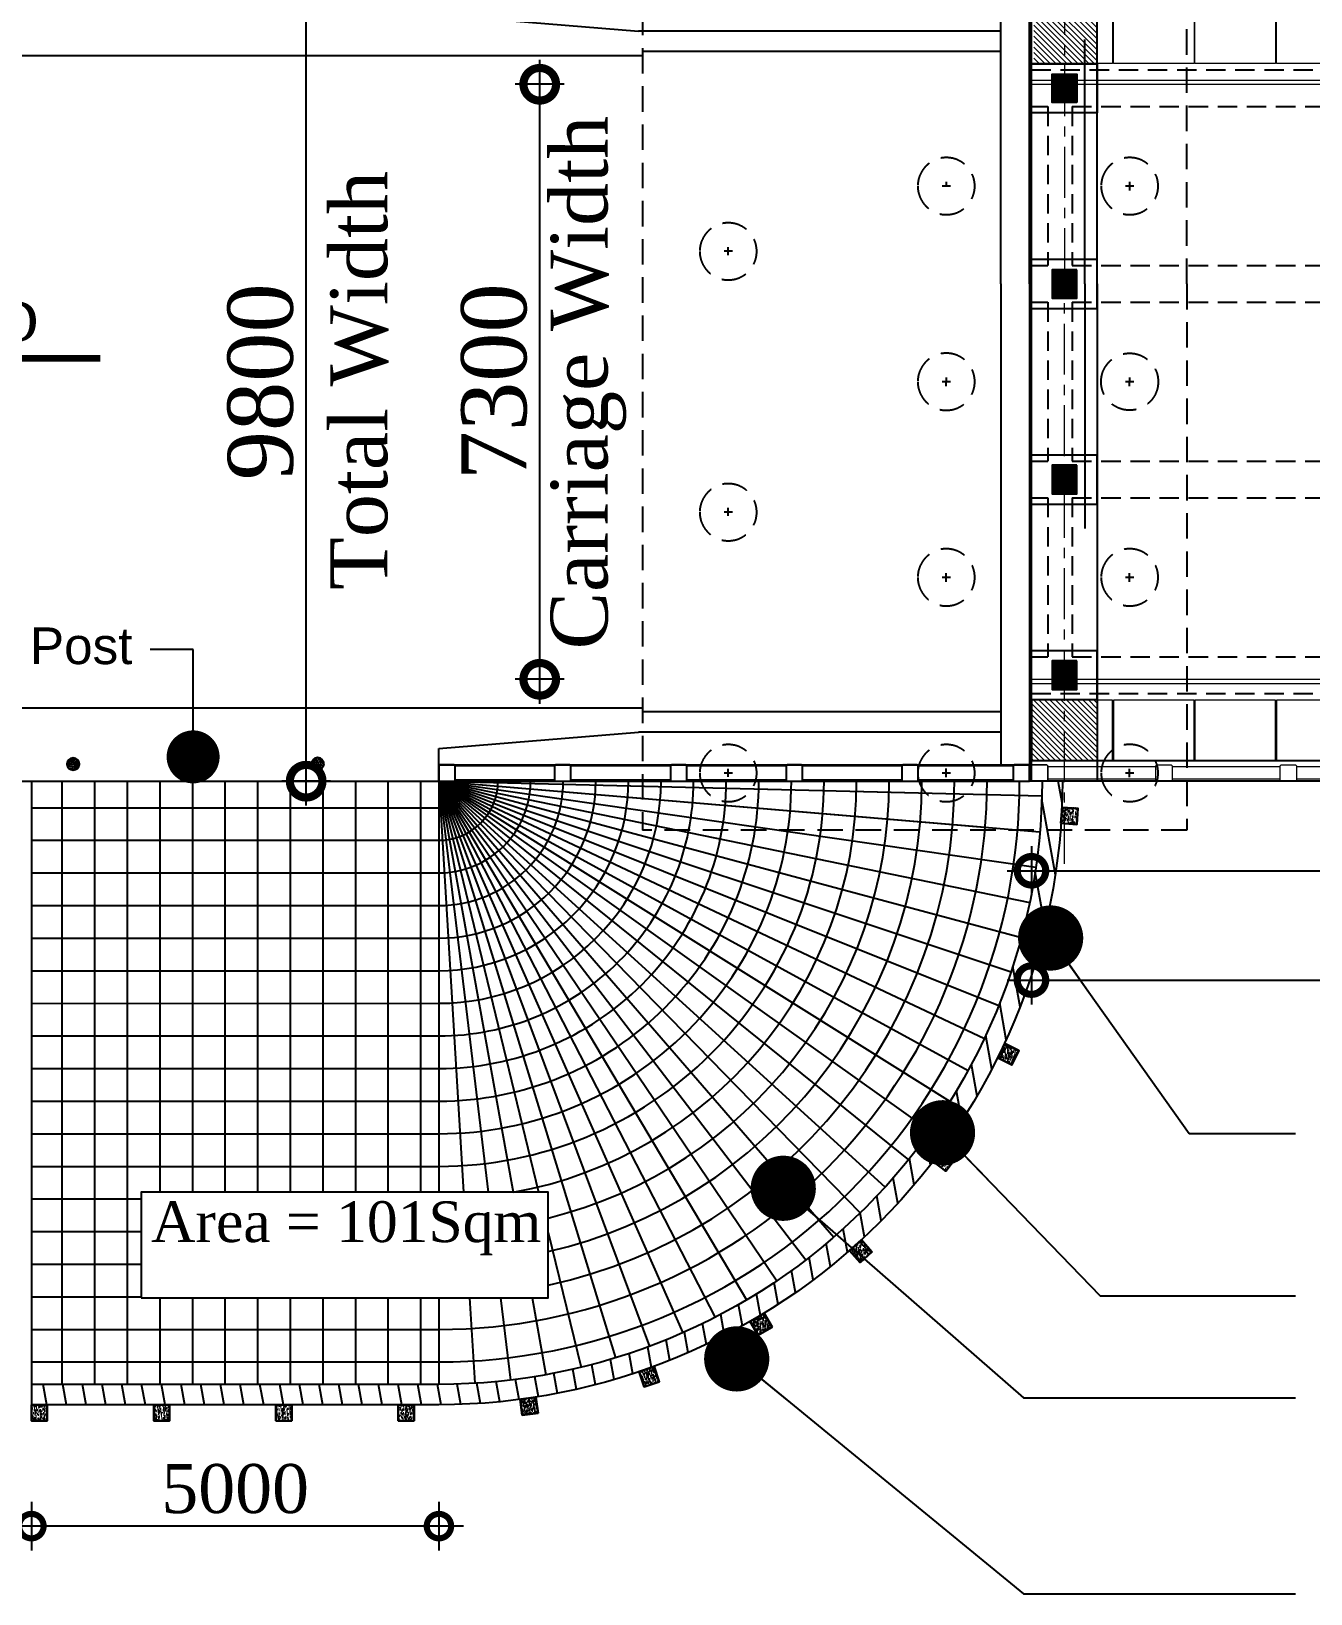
# Model space of a CAD drawing. Header units: millimetres. Extents: x 645430 to 1329725, y -477752 to 44877.
# Drawn here: x 850635 to 866333, y -243364 to -224195 of the extents above; entities that cross this region are included whole.
import ezdxf
from ezdxf.enums import TextEntityAlignment as Align

# ---------------------------------------------------------------- set-up
doc = ezdxf.new("R2010")
doc.units = ezdxf.units.MM
doc.header["$LTSCALE"] = 250
doc.header["$PDMODE"] = 2
for name, pattern in [('ACAD_ISO03W100', [30, 12, -18]), ('CENTER', [2, 1.25, -0.25, 0.25, -0.25]), ('DASHED2', [0.375, 0.25, -0.125]), ('HIDDEN', [9.525, 6.35, -3.175])]:
    doc.linetypes.add(name, pattern=pattern)
for name, color, linetype in [('Abutment W Line', 200, 'Continuous'), ('Bearing  peat', 11, 'Continuous'), ('Deck Slab', 11, 'Continuous'), ('dim', 4, 'Continuous'), ('Dimision', 4, 'Continuous'), ('Elevation', 21, 'Continuous'), ('Extra Line', 145, 'Continuous'), ('Girder Line', 7, 'Continuous'), ('hatch', 35, 'Continuous'), ('Hatching', 35, 'Continuous'), ('Level_text', 7, 'Continuous'), ('Pile', 11, 'Continuous'), ('Ralling', 6, 'Continuous'), ('Text', 7, 'Continuous')]:
    doc.layers.add(name, color=color, linetype=linetype)
for name, color, linetype, lineweight in [('Box', 30, 'Continuous', 13), ('Gurd Post', 231, 'Continuous', 30), ('Pucca Road', 1, 'Continuous', 30), ('Railing', 6, 'Continuous', 13), ('ROAD', 1, 'Continuous', 30)]:
    doc.layers.add(name, color=color, linetype=linetype, lineweight=lineweight)
doc.styles.add('ROMANS', font='arial.ttf', dxfattribs={"height": 200})
doc.styles.get("Standard").update_dxf_attribs({"font": 'times.ttf'})
doc.dimstyles.new('dim_800', dxfattribs={"dimscale": 0, "dimtxt": 800, "dimasz": 300, "dimexe": 300, "dimexo": 300, "dimgap": 400, "dimtad": 1, "dimdec": 0, "dimtxsty": 'Standard', "dimblk": 'DOTSMALL', "dimcen": 2.5, "dimdle": 300, "dimclrd": 256, "dimclre": 256, "dimclrt": 256, "dimadec": 0, "dimazin": 0, "dimtfac": 1, "dimtdec": 0, "dimtix": 1, "dimtmove": 0, "dimatfit": 3, "dimldrblk": 'DOT', "dimfxl": 300, "dimfxlon": 1, "dimlwd": -1, "dimarcsym": 0})
doc.dimstyles.new('ISO-25', dxfattribs={"dimtxt": 75, "dimasz": 45, "dimexe": 125, "dimexo": 75.625, "dimgap": 60, "dimtad": 1, "dimdec": 0, "dimtxsty": 'Standard', "dimblk": 'DOT', "dimcen": 52.5, "dimdle": 100, "dimclrd": 256, "dimclre": 256, "dimclrt": 256, "dimadec": 0, "dimazin": 0, "dimtfac": 1, "dimtdec": 0, "dimtix": 1, "dimtmove": 0, "dimatfit": 3, "dimldrblk": 'DOT', "dimfxl": 1, "dimlwd": -1, "dimarcsym": 0})
doc.dimstyles.new('ISO-70', dxfattribs={"dimscale": 0, "dimtxt": 70, "dimasz": 0.75, "dimexe": 35, "dimexo": 35, "dimgap": 20, "dimtad": 1, "dimdec": 0, "dimlfac": -1, "dimzin": 1, "dimdsep": 46, "dimtxsty": 'Standard', "dimblk": 'DIM', "dimcen": 60, "dimclrd": 256, "dimclre": 256, "dimclrt": 256, "dimadec": 0, "dimazin": 0, "dimtfac": 1, "dimtdec": 0, "dimtix": 1, "dimtofl": 0, "dimtmove": 0, "dimatfit": 3, "dimldrblk": 'DOT', "dimfxl": 35, "dimfxlon": 1, "dimtolj": 1, "dimlwd": -1, "dimarcsym": 0})
pattern_1 = [(45, (28908.872, -337.994), (-33.67596, 33.67596), [])]
pattern_2 = [(0, (11736.619, 5662.658), (0, 19.05), [])]

# ---------------------------------------------------------------- blocks, each defined once
blk = doc.blocks.new('*U418')
at = {"layer": 'Railing', "linetype": 'Continuous', "lineweight": 20, "ltscale": 5}
for p, q in [((562.5, 75.5), (-762.5, 75.5)), ((562.5, -75.5), (-762.5, -75.5))]:
    blk.add_line(p, q, dxfattribs=at)
blk.add_lwpolyline([(574.5, 100), (750.5, 100), (762.5, 88), (762.5, -88), (750.5, -100), (574.5, -100), (562.5, -88), (562.5, 88)], close=True, dxfattribs=at)
blk = doc.blocks.new('*U419')
at = {"layer": 'Deck Slab', "color": 0, "linetype": 'ByBlock', "lineweight": -2}
for p in [(0, 0), (1525, 0), (3050, 0), (4575, 0), (6100, 0), (7625, 0), (9150, 0), (10675, 0), (12200, 0), (13725, 0), (15250, 0), (16775, 0)]:
    blk.add_blockref('*U418', p, dxfattribs=at)
blk = doc.blocks.new('edgh')
at = {"layer": 'Box', "linetype": 'Continuous', "lineweight": 20, "ltscale": 5}
for p, q in [((331789, 519373), (331789, 519373)), ((331789, 519373), (331789, 519373)), ((331789, 519173), (331789, 519173)), ((350425, 519173), (333581, 519173))]:
    blk.add_line(p, q, dxfattribs=at)
for points in [[(331794, 528718), (332784, 528718), (332784, 527978), (331794, 527978)], [(332794, 528718), (333784, 528718), (333784, 527978), (332794, 527978)], [(333794, 528718), (334784, 528718), (334784, 527978), (333794, 527978)], [(334794, 528718), (335784, 528718), (335784, 527978), (334794, 527978)], [(331794, 519428), (332784, 519428), (332784, 520168), (331794, 520168)], [(332794, 519428), (333784, 519428), (333784, 520168), (332794, 520168)], [(333794, 519428), (334784, 519428), (334784, 520168), (333794, 520168)], [(334794, 519428), (335784, 519428), (335784, 520168), (334794, 520168)]]:
    blk.add_lwpolyline(points, close=True, dxfattribs=at)
at = {"layer": 'Deck Slab'}
blk.add_line((351789, 519423), (331789, 519423), dxfattribs=at)
blk.add_lwpolyline([(350902, 519173), (331789, 519173), (331789, 528973), (351789, 528973), (351789, 519173), (350262, 519173)], dxfattribs=at)
at = {"layer": 'Girder Line', "linetype": 'HIDDEN', "ltscale": 0.15}
for p, q in [((331789, 527898), (351789, 527898)), ((331789, 527448), (331989, 527448)), ((331989, 527448), (331989, 525498)), ((332289, 527448), (338722, 527448)), ((332289, 527448), (332289, 525498)), ((331789, 525498), (331989, 525498)), ((332289, 525498), (338722, 525498)), ((331789, 523073), (331789, 525373)), ((331789, 525048), (331989, 525048)), ((331989, 525048), (331989, 523098)), ((332289, 525048), (332289, 523098)), ((332289, 525048), (338722, 525048)), ((331789, 523098), (331989, 523098)), ((332289, 523098), (338722, 523098)), ((331789, 522648), (331989, 522648)), ((331989, 522648), (331989, 520698)), ((332289, 522648), (332289, 520698)), ((332289, 522648), (338722, 522648)), ((331789, 520698), (331989, 520698)), ((332289, 520698), (338722, 520698)), ((331789, 520248), (351789, 520248))]:
    blk.add_line(p, q, dxfattribs=at)
at = {"layer": 'Railing', "linetype": 'Continuous', "lineweight": 20, "ltscale": 5}
for p, q in [((331789, 527773), (351789, 527773)), ((331789, 527723), (351789, 527723)), ((331789, 520423), (351789, 520423)), ((331789, 520373), (351789, 520373))]:
    blk.add_line(p, q, dxfattribs=at)
for points in [[(331801, 519373), (331977, 519373), (331989, 519361), (331989, 519185), (331977, 519173), (331801, 519173), (331789, 519185), (331789, 519361)], [(331801, 519173), (331977, 519173), (331989, 519185), (331989, 519361), (331977, 519373), (331801, 519373), (331789, 519361), (331789, 519185)], [(331801, 519173), (331977, 519173), (331989, 519185), (331989, 519361), (331977, 519373), (331801, 519373), (331789, 519361), (331789, 519185)], [(331801, 519373), (331977, 519373), (331989, 519361), (331989, 519185), (331977, 519173), (331801, 519173), (331789, 519185), (331789, 519361)], [(331801, 519173), (331977, 519173), (331989, 519185), (331989, 519361), (331977, 519373), (331801, 519373), (331789, 519361), (331789, 519185)], [(331801, 519373), (331977, 519373), (331989, 519361), (331989, 519185), (331977, 519173), (331801, 519173), (331789, 519185), (331789, 519361)], [(331801, 519173), (331977, 519173), (331989, 519185), (331989, 519361), (331977, 519373), (331801, 519373), (331789, 519361), (331789, 519185)], [(331801, 519173), (331977, 519173), (331989, 519185), (331989, 519361), (331977, 519373), (331801, 519373), (331789, 519361), (331789, 519185)], [(331801, 519373), (331977, 519373), (331989, 519361), (331989, 519185), (331977, 519173), (331801, 519173), (331789, 519185), (331789, 519361)], [(331801, 519173), (331977, 519173), (331989, 519185), (331989, 519361), (331977, 519373), (331801, 519373), (331789, 519361), (331789, 519185)]]:
    blk.add_lwpolyline(points, close=True, dxfattribs=at)
at = {"layer": 'Deck Slab'}
blk.add_blockref('*U419', (332752, 519273), dxfattribs=at)
blk = doc.blocks.new('_DotSmall')
at = {"color": 0, "linetype": 'ByBlock', "const_width": 0.5}
blk.add_lwpolyline([(-0.0625, 0, 1), (0.0625, 0, 1)], format="xyb", close=True, dxfattribs=at)
blk = doc.blocks.new('*D273')
at = {"layer": 'Defpoints', "color": 0, "ltscale": 5, "transparency": 16777216}
for p in [(862907, -233932), (932967, -233932), (932967, -235835)]:
    blk.add_point(p, dxfattribs=at)
at = {"layer": 'Dimision', "lineweight": -2, "ltscale": 5, "transparency": 16777216}
for p, q in [((862907, -235535), (862907, -236135)), ((932967, -235535), (932967, -236135))]:
    blk.add_line(p, q, dxfattribs=at)
at = {"layer": 'Dimision', "ltscale": 5, "transparency": 16777216}
blk.add_line((862607, -235835), (933267, -235835), dxfattribs=at)
at = {"layer": 'Dimision', "ltscale": 5, "transparency": 16777216, "xscale": 700, "yscale": 700, "zscale": 700, "rotation": 180}
blk.add_blockref('_DotSmall', (862907, -235835), dxfattribs=at)
at = {"layer": 'Dimision', "ltscale": 5, "transparency": 16777216, "xscale": 700, "yscale": 700, "zscale": 700}
blk.add_blockref('_DotSmall', (932967, -235835), dxfattribs=at)
at = {"layer": 'Dimision', "ltscale": 5, "transparency": 16777216, "insert": (897907, -235254), "char_height": 600, "attachment_point": 5}
blk.add_mtext('70060', dxfattribs=at)
blk = doc.blocks.new('_Dot')
at = {"color": 0, "linetype": 'ByBlock', "lineweight": -2}
blk.add_line((-0.5, 0), (-1, 0), dxfattribs=at)
at = {"color": 0, "linetype": 'ByBlock', "const_width": 0.5}
blk.add_lwpolyline([(-0.25, 0, 1), (0.25, 0, 1)], format="xyb", close=True, dxfattribs=at)
blk = doc.blocks.new('*D274')
at = {"layer": 'Defpoints', "color": 0, "ltscale": 5, "transparency": 16777216}
for p in [(862907, -233307), (882907, -233395), (882907, -234494)]:
    blk.add_point(p, dxfattribs=at)
at = {"layer": 'Dimision', "lineweight": -2, "ltscale": 5, "transparency": 16777216}
for p, q in [((862907, -234194), (862907, -234794)), ((882907, -234194), (882907, -234794))]:
    blk.add_line(p, q, dxfattribs=at)
at = {"layer": 'Dimision', "ltscale": 5, "transparency": 16777216}
blk.add_line((862607, -234494), (883207, -234494), dxfattribs=at)
at = {"layer": 'Dimision', "ltscale": 5, "transparency": 16777216, "xscale": 700, "yscale": 700, "zscale": 700, "rotation": 180}
blk.add_blockref('_DotSmall', (862907, -234494), dxfattribs=at)
at = {"layer": 'Dimision', "ltscale": 5, "transparency": 16777216, "xscale": 700, "yscale": 700, "zscale": 700}
blk.add_blockref('_DotSmall', (882907, -234494), dxfattribs=at)
at = {"layer": 'Dimision', "ltscale": 5, "transparency": 16777216, "insert": (873509, -233918), "char_height": 600, "attachment_point": 5}
blk.add_mtext('20000', dxfattribs=at)
blk = doc.blocks.new('*D348')
at = {"layer": 'Defpoints', "color": 0, "ltscale": 5, "transparency": 16777216}
for p in [(856874, -224845), (862118, -224845), (862118, -232145)]:
    blk.add_point(p, dxfattribs=at)
at = {"layer": 'Level_text', "ltscale": 5, "transparency": 16777216}
blk.add_line((856874, -232445), (856874, -224545), dxfattribs=at)
at = {"layer": 'Level_text', "lineweight": -2, "ltscale": 5, "transparency": 16777216}
for p, q in [((857174, -224845), (856574, -224845)), ((857174, -232145), (856574, -232145))]:
    blk.add_line(p, q, dxfattribs=at)
at = {"layer": 'Level_text', "ltscale": 5, "transparency": 16777216, "xscale": 800, "yscale": 800, "zscale": 800}
for p, rotation in [((856874, -224845), 90), ((856874, -232145), 270)]:
    blk.add_blockref('_DotSmall', p, dxfattribs=dict(at, rotation=rotation))
at = {"layer": 'Level_text', "ltscale": 5, "transparency": 16777216, "insert": (856316, -228495), "char_height": 800, "attachment_point": 5, "rotation": 90}
blk.add_mtext('7300', dxfattribs=at)
blk = doc.blocks.new('*D349')
at = {"layer": 'Defpoints', "color": 0, "ltscale": 5, "transparency": 16777216}
for p in [(854008, -223595), (855585, -223595), (855585, -233395)]:
    blk.add_point(p, dxfattribs=at)
at = {"layer": 'Level_text', "ltscale": 5, "transparency": 16777216}
blk.add_line((854008, -233695), (854008, -223295), dxfattribs=at)
at = {"layer": 'Level_text', "lineweight": -2, "ltscale": 5, "transparency": 16777216}
for p, q in [((854308, -223595), (853708, -223595)), ((854308, -233395), (853708, -233395))]:
    blk.add_line(p, q, dxfattribs=at)
at = {"layer": 'Level_text', "ltscale": 5, "transparency": 16777216, "xscale": 800, "yscale": 800, "zscale": 800}
for p, rotation in [((854008, -223595), 90), ((854008, -233395), 270)]:
    blk.add_blockref('_DotSmall', p, dxfattribs=dict(at, rotation=rotation))
at = {"layer": 'Level_text', "ltscale": 5, "transparency": 16777216, "insert": (853450, -228495), "char_height": 800, "attachment_point": 5, "rotation": 90}
blk.add_mtext('9800', dxfattribs=at)
blk = doc.blocks.new('DIM')
at = {"layer": 'dim'}
for p, q in [((0, -101.404), (0, 101.404)), ((-101.404, 0), (101.404, 0))]:
    blk.add_line(p, q, dxfattribs=at)
at = {"layer": 'dim', "const_width": 25.351}
blk.add_lwpolyline([(-12.675, 0, 1), (12.675, 0, 1)], format="xyb", close=True, dxfattribs=at)
blk = doc.blocks.new('A$C0ff41abe')
at = {"layer": 'hatch', "linetype": 'Continuous', "lineweight": 13}
h = blk.add_hatch(dxfattribs=at)
h.set_pattern_fill('ANSI31', color=256, scale=15, style=0)
h.set_pattern_definition(pattern_1)
h.paths.add_polyline_path([(1875, 10563), (1100, 10563), (1100, 9813), (1875, 9813)])
h = blk.add_hatch(dxfattribs=at)
h.set_pattern_fill('ANSI31', color=256, scale=15, style=0)
h.set_pattern_definition(pattern_1)
h.paths.add_polyline_path([(1930, 1263), (1100, 1263), (1100, 2013), (1930, 2013)])
at = {"layer": 'Hatching', "linetype": 'Continuous', "ltscale": 3}
h = blk.add_hatch(dxfattribs=at)
h.set_pattern_fill('LINE,_I', color=256, scale=6, style=2)
h.set_pattern_definition(pattern_2)
h.paths.add_polyline_path([(1500, 9338), (1650, 9338), (1650, 9513), (1500, 9513)])
h.paths.add_polyline_path([(1650, 9513), (1650, 9688), (1500, 9688), (1500, 9513)])
h.paths.add_polyline_path([(1350, 9688), (1350, 9513), (1500, 9513), (1500, 9688)])
h.paths.add_polyline_path([(1350, 9513), (1350, 9338), (1500, 9338), (1500, 9513)])
h = blk.add_hatch(dxfattribs=at)
h.set_pattern_fill('LINE,_I', color=256, scale=6, style=2)
h.set_pattern_definition([(0, (11736.619, 10462.658), (0, 19.05), [])])
h.paths.add_polyline_path([(1500, 7288), (1650, 7288), (1650, 7113), (1500, 7113)])
h.paths.add_polyline_path([(1650, 7113), (1650, 6938), (1500, 6938), (1500, 7113)])
h.paths.add_polyline_path([(1350, 6938), (1350, 7113), (1500, 7113), (1500, 6938)])
h.paths.add_polyline_path([(1350, 7113), (1350, 7288), (1500, 7288), (1500, 7113)])
h = blk.add_hatch(dxfattribs=at)
h.set_pattern_fill('LINE,_I', color=256, scale=6, style=2)
h.set_pattern_definition([(0, (11736.619, 8062.658), (0, 19.05), [])])
h.paths.add_polyline_path([(1500, 4888), (1650, 4888), (1650, 4713), (1500, 4713)])
h.paths.add_polyline_path([(1650, 4713), (1650, 4538), (1500, 4538), (1500, 4713)])
h.paths.add_polyline_path([(1350, 4538), (1350, 4713), (1500, 4713), (1500, 4538)])
h.paths.add_polyline_path([(1350, 4713), (1350, 4888), (1500, 4888), (1500, 4713)])
h = blk.add_hatch(dxfattribs=at)
h.set_pattern_fill('LINE,_I', color=256, scale=6, style=2)
h.set_pattern_definition(pattern_2)
h.paths.add_polyline_path([(1500, 2488), (1650, 2488), (1650, 2313), (1500, 2313)])
h.paths.add_polyline_path([(1650, 2313), (1650, 2138), (1500, 2138), (1500, 2313)])
h.paths.add_polyline_path([(1350, 2138), (1350, 2313), (1500, 2313), (1500, 2138)])
h.paths.add_polyline_path([(1350, 2313), (1350, 2488), (1500, 2488), (1500, 2313)])
at = {"layer": 'Abutment W Line', "ltscale": 5}
for p, q in [((1100, 10813), (1930, 10813)), ((1100, 7113), (1100, 10813)), ((1930, 7113), (1930, 10813)), ((9175, 10813), (9175, 10413)), ((1100, 10563), (1930, 10563)), ((1150, 10563), (1930, 10563)), ((2280, 7113), (2280, 10613)), ((2280, 10213), (6725, 10213)), ((2280, 9963), (6675, 9963)), ((1100, 7113), (1100, 1013)), ((1930, 7113), (1930, 1013)), ((2280, 7113), (2280, 1213)), ((2280, 1863), (6675, 1863)), ((2280, 1613), (6725, 1613)), ((9175, 1013), (9175, 1413)), ((1100, 1263), (1930, 1263)), ((1100, 1263), (1930, 1263)), ((1150, 1263), (1930, 1263)), ((1100, 1013), (1930, 1013))]:
    blk.add_line(p, q, dxfattribs=at)
at = {"layer": 'Abutment W Line', "linetype": 'ACAD_ISO03W100'}
for q in [(1250, 10813), (1250, 1013)]:
    blk.add_line((1250, 7113), q, dxfattribs=at)
at = {"layer": 'Abutment W Line'}
for p, q in [((9175, 10413), (6725, 10213)), ((9175, 1413), (6725, 1613))]:
    blk.add_line(p, q, dxfattribs=at)
at = {"layer": 'Bearing  peat', "linetype": 'Continuous'}
for points in [[(1100, 9213), (1930, 9213), (1930, 9813), (1100, 9813)], [(1350, 9338), (1650, 9338), (1650, 9688), (1350, 9688)], [(1100, 7413), (1930, 7413), (1930, 6813), (1100, 6813)], [(1350, 7288), (1650, 7288), (1650, 6938), (1350, 6938)], [(1100, 5013), (1930, 5013), (1930, 4413), (1100, 4413)], [(1350, 4888), (1650, 4888), (1650, 4538), (1350, 4538)], [(1100, 2613), (1930, 2613), (1930, 2013), (1100, 2013)], [(1350, 2488), (1650, 2488), (1650, 2138), (1350, 2138)]]:
    blk.add_lwpolyline(points, close=True, dxfattribs=at)
at = {"layer": 'Extra Line', "linetype": 'CENTER', "lineweight": 0, "ltscale": 2}
for p in [(1500, 12796), (1500, 0)]:
    blk.add_line(p, (1500, 7113), dxfattribs=at)
at = {"layer": 'Extra Line'}
for p, q in [((700, 10765), (700, 10660)), ((2950, 10765), (2950, 10685)), ((5625, 10765), (5625, 10685)), ((647, 10713), (752, 10713)), ((2897, 10713), (3002, 10713)), ((5572, 10713), (5677, 10713)), ((647, 8313), (752, 8313)), ((700, 8365), (700, 8260)), ((2897, 8313), (3002, 8313)), ((5572, 7513), (5677, 7513)), ((5572, 7513), (5677, 7513)), ((5625, 7466), (5625, 7565)), ((700, 5965), (700, 5913)), ((2950, 5965), (2950, 5913)), ((647, 5913), (752, 5913)), ((647, 5913), (752, 5913)), ((700, 5860), (700, 5913)), ((2897, 5913), (3002, 5913)), ((2897, 5913), (3002, 5913)), ((2950, 5860), (2950, 5913)), ((5572, 4313), (5677, 4313)), ((5572, 4313), (5677, 4313)), ((5625, 4266), (5625, 4365)), ((647, 3513), (752, 3513)), ((700, 3460), (700, 3565)), ((2897, 3513), (3002, 3513)), ((2950, 3460), (2950, 3565)), ((700, 1060), (700, 1165)), ((2950, 1060), (2950, 1167)), ((5625, 1066), (5625, 1165)), ((647, 1113), (752, 1113)), ((2897, 1112), (3002, 1112)), ((5572, 1113), (5677, 1113))]:
    blk.add_line(p, q, dxfattribs=at)
at = {"layer": 'Pile', "color": 4, "linetype": 'DASHED2', "ltscale": 5}
for p, q in [((0, 11413), (6675, 11413)), ((0, 7113), (0, 11413)), ((6675, 11413), (6675, 413)), ((0, 7113), (0, 413)), ((0, 413), (6675, 413))]:
    blk.add_line(p, q, dxfattribs=at)
at = {"layer": 'Pile', "linetype": 'ACAD_ISO03W100', "ltscale": 0.02}
blk.add_line((2950, 8365), (2950, 8260), dxfattribs=at)
at = {"layer": 'Pile', "color": 4, "linetype": 'DASHED2', "ltscale": 5}
for centre in [(700, 10713), (2950, 10713), (5625, 10713), (700, 8313), (2950, 8313), (5625, 7512), (2950, 5913), (5625, 4312), (700, 3513), (2950, 3513), (700, 1113), (2950, 1112), (5625, 1112)]:
    blk.add_circle(centre, 350, dxfattribs=at)
for start, end in [(0, 180), (180, 0)]:
    blk.add_arc((700, 5913), 350, start, end, dxfattribs=at)
at = {"layer": 'Ralling'}
for p, q in [((9175, 10813), (1930, 10813)), ((2130, 10801), (3295, 10801)), ((3495, 10801), (4715, 10801)), ((4915, 10801), (6135, 10801)), ((6335, 10801), (7555, 10801)), ((7755, 10801), (8975, 10801)), ((9175, 10613), (1930, 10613)), ((2130, 10625), (3295, 10625)), ((3495, 10625), (4715, 10625)), ((4915, 10625), (6135, 10625)), ((6335, 10625), (7555, 10625)), ((7755, 10625), (8975, 10625)), ((9175, 1213), (1930, 1213)), ((2130, 1201), (3295, 1201)), ((3495, 1201), (4715, 1201)), ((4915, 1201), (6135, 1201)), ((6335, 1201), (7555, 1201)), ((7755, 1201), (8975, 1201)), ((9175, 1013), (1930, 1013)), ((9175, 1013), (1930, 1013)), ((2130, 1025), (3295, 1025)), ((3495, 1025), (4715, 1025)), ((4915, 1025), (6135, 1025)), ((6335, 1025), (7555, 1025)), ((7755, 1025), (8975, 1025))]:
    blk.add_line(p, q, dxfattribs=at)
for points in [[(1942, 10613), (2118, 10613), (2130, 10625), (2130, 10801), (2118, 10813), (1942, 10813), (1930, 10801), (1930, 10625)], [(3307, 10613), (3483, 10613), (3495, 10625), (3495, 10801), (3483, 10813), (3307, 10813), (3295, 10801), (3295, 10625)], [(4727, 10613), (4903, 10613), (4915, 10625), (4915, 10801), (4903, 10813), (4727, 10813), (4715, 10801), (4715, 10625)], [(6147, 10613), (6323, 10613), (6335, 10625), (6335, 10801), (6323, 10813), (6147, 10813), (6135, 10801), (6135, 10625)], [(7567, 10613), (7743, 10613), (7755, 10625), (7755, 10801), (7743, 10813), (7567, 10813), (7555, 10801), (7555, 10625)], [(8987, 10613), (9163, 10613), (9175, 10625), (9175, 10801), (9163, 10813), (8987, 10813), (8975, 10801), (8975, 10625)], [(1942, 1213), (2118, 1213), (2130, 1201), (2130, 1025), (2118, 1013), (1942, 1013), (1930, 1025), (1930, 1201)], [(3307, 1213), (3483, 1213), (3495, 1201), (3495, 1025), (3483, 1013), (3307, 1013), (3295, 1025), (3295, 1201)], [(4727, 1213), (4903, 1213), (4915, 1201), (4915, 1025), (4903, 1013), (4727, 1013), (4715, 1025), (4715, 1201)], [(6147, 1213), (6323, 1213), (6335, 1201), (6335, 1025), (6323, 1013), (6147, 1013), (6135, 1025), (6135, 1201)], [(7567, 1213), (7743, 1213), (7755, 1201), (7755, 1025), (7743, 1013), (7567, 1013), (7555, 1025), (7555, 1201)], [(8987, 1213), (9163, 1213), (9175, 1201), (9175, 1025), (9163, 1013), (8987, 1013), (8975, 1025), (8975, 1201)]]:
    blk.add_lwpolyline(points, close=True, dxfattribs=at)
blk = doc.blocks.new('*U346')
at = {"layer": 'Pucca Road', "ltscale": 0.5}
h = blk.add_hatch(dxfattribs=at)
h.set_pattern_fill('AR-CONC', color=256, scale=9.751817, angle=990.3801)
h.set_pattern_definition([(320.3801107, (-1131910.48, 7024520.29), (-5.6553084, -69.98496143), [7.31386305, -80.4524935]), (265.3801107, (-1131910.48, 7024520.29), (73.26102414, 14.0171087), [5.85109044, -64.3619948]), (10.8315552, (-1131910.954, 7024514.46), (67.605715, -55.96785255), [6.2158271, -68.37409845]), (316.5643107, (-1131890.98, 7024520.42), (-15.4503324, -104.1802179), [10.9707946, -120.6787403]), (7.0157462, (-1131892.27, 7024511.74), (95.596855, -90.5143156), [9.323746, -102.5612054]), (261.5642747, (-1131890.98, 7024520.42), (95.596855, -90.5143156), [8.7766357, -96.5429923]), (291.3801107, (-1131895.79, 7024510.636), (-38.87562674, -58.46847856), [7.31386305, -80.4524935]), (236.3801107, (-1131895.79, 7024510.64), (70.8711646, -23.2580098), [5.85109044, -64.3619948]), (341.8315555, (-1131899.03, 7024505.764), (31.9955377, -81.72648766), [6.21582694, -68.37409845]), (307.88011072, (-1131910.482, 7024520.29), (32.47035316, -0.97041554), [0, -63.58184942, 0, -65.33717655, 0, -64.60579025]), (277.8801107, (-1131910.482, 7024520.29), (38.63165603, -25.39833221), [0, -37.25194245, 0, -62.1190768, 0, -24.62333892]), (237.88011072, (-1131910.627, 7024542.037), (-1.85410576, -52.07083546), [0, -24.3795435, 0, -76.06417569, 0, -100.93131004]), (227.8801107, (-1131910.69, 7024551.79), (10.1391318, -56.805236), [0, -31.69340654, 0, -50.5144141, 0, -71.67585786])])
h.paths.add_polyline_path([(195, -195), (195, 0), (0, 0), (0, -195)])
blk.add_lwpolyline([(0, 0), (0, -195), (195, -195), (195, 0)], close=True, dxfattribs=at)
blk = doc.blocks.new('*U347')
at = {"color": 0, "linetype": 'ByBlock', "lineweight": -2, "transparency": 16777216}
for p, rotation in [((274745, 591823), 187.4910543408914), ((276242, 591889), 180), ((277742, 591889), 180), ((279242, 591889), 180), ((280742, 591889), 180), ((273287, 591484), 198.725520912084), ((271922, 590866), 209.9599874832766), ((270704, 589995), 221.1944540544692), ((269679, 588903), 232.4289206256618), ((268887, 587633), 243.6633871968544), ((268357, 586232), 254.897853768047), ((268110, 584755), 266.1323203392397)]:
    blk.add_blockref('*U346', p, dxfattribs=dict(at, rotation=rotation))
blk = doc.blocks.new('*D351')
at = {"layer": 'Defpoints', "color": 0, "ltscale": 5, "transparency": 16777216}
for p in [(850637, -240795), (855637, -240795), (850637, -242534)]:
    blk.add_point(p, dxfattribs=at)
at = {"layer": 'Level_text', "lineweight": -2, "ltscale": 5, "transparency": 16777216}
for p, q in [((850637, -242234), (850637, -242834)), ((855637, -242234), (855637, -242834))]:
    blk.add_line(p, q, dxfattribs=at)
at = {"layer": 'Level_text', "ltscale": 5, "transparency": 16777216}
blk.add_line((855937, -242534), (850337, -242534), dxfattribs=at)
at = {"layer": 'Level_text', "ltscale": 5, "transparency": 16777216, "xscale": 600, "yscale": 600, "zscale": 600, "rotation": 180}
blk.add_blockref('_DotSmall', (850637, -242534), dxfattribs=at)
at = {"layer": 'Level_text', "ltscale": 5, "transparency": 16777216, "xscale": 600, "yscale": 600, "zscale": 600}
blk.add_blockref('_DotSmall', (855637, -242534), dxfattribs=at)
at = {"layer": 'Level_text', "ltscale": 5, "transparency": 16777216, "insert": (853137, -242078), "char_height": 600, "attachment_point": 5}
blk.add_mtext('5000', dxfattribs=at)

msp = doc.modelspace()

# ---------------------------------------------------------------- hatches: boundary and pattern name
at = {"layer": 'Abutment W Line', "ltscale": 10}
h = msp.add_hatch(dxfattribs=at)
h.set_pattern_fill('ANSI31', color=3, scale=75, angle=55.25509)
h.set_pattern_definition([(100.25509, (657172, -807833.57), (-234.32093, -42.393615), [])])
h.paths.add_polyline_path([(850636.7, -241044.9), (855636.5, -241044.9, 0.4142136), (863286.5, -233394.9), (863036.4, -233394.9, -0.4142136), (855636.5, -240794.8), (850636.7, -240794.8)])
at = {"layer": 'Hatching', "linetype": 'Continuous', "lineweight": 20, "ltscale": 250}
h = msp.add_hatch(dxfattribs=at)
h.set_pattern_fill('AR-CONC', color=256, scale=5, angle=-180, style=0)
h.set_pattern_definition([(230, (298022.23, 1807179.42), (-35.86300913, 3.13760675), [3.75, -41.25]), (175, (298022.23, 1807179.42), (6.9375667, -37.6096067), [3, -33]), (280.4514445, (298019.242, 1807179.68), (-28.92544234, -34.47199955), [3.1870096, -35.0571056]), (226.1842, (298022.23, 1807169.42), (-53.3620665, 8.275964), [5.625, -61.875]), (276.6356355, (298017.784, 1807170.11), (-46.7330973, -48.70593), [4.7805171, -52.585688]), (171.184164, (298022.23, 1807169.42), (-46.7330973, -48.70593), [4.5, -49.5]), (201, (298017.23, 1807171.92), (-29.8453526, 20.13094453), [3.75, -41.25]), (146, (298017.23, 1807171.92), (-12.1657666, -36.25750225), [3, -33]), (251.4514447, (298014.744, 1807173.597), (-42.01111884, -16.12655764), [3.1870095, -35.0571056]), (217.5, (298022.231, 1807179.419), (-0.607992766, -16.64469269), [0, -32.6, 0, -33.5, 0, -33.125]), (187.5, (298022.23, 1807179.419), (-13.15347687, -19.7205856), [0, -19.1, 0, -31.85, 0, -12.625]), (147.5, (298033.381, 1807179.419), (-26.69112181, 1.12774359), [0, -12.5, 0, -39, 0, -51.75]), (137.5, (298038.38, 1807179.42), (-29.15930847, -5.00524912), [0, -16.25, 0, -25.9, 0, -36.75])])
h.paths.add_polyline_path([(851224, -233184.3, 1), (851074, -233184.3, 1)])
h = msp.add_hatch(dxfattribs=at)
h.set_pattern_fill('AR-CONC', color=256, scale=5, angle=-180, style=0)
h.set_pattern_definition([(310, (745232.958, 1807179.42), (35.86300913, 3.13760675), [3.75, -41.25]), (5, (745232.96, 1807179.42), (-6.9375667, -37.6096067), [3, -33]), (259.5485555, (745235.947, 1807179.68), (28.92544234, -34.47199955), [3.1870096, -35.0571056]), (313.8158, (745232.96, 1807169.42), (53.3620665, 8.275964), [5.625, -61.875]), (263.3643645, (745237.405, 1807170.11), (46.7330973, -48.70593), [4.7805171, -52.585688]), (8.815836, (745232.96, 1807169.42), (46.7330973, -48.70593), [4.5, -49.5]), (339, (745237.958, 1807171.92), (29.8453526, 20.13094453), [3.75, -41.25]), (34, (745237.96, 1807171.92), (12.1657666, -36.25750225), [3, -33]), (288.5485553, (745240.445, 1807173.597), (42.01111884, -16.12655764), [3.1870095, -35.0571056]), (322.5, (745232.958, 1807179.419), (0.60799277, -16.64469269), [0, -32.6, 0, -33.5, 0, -33.125]), (352.5, (745232.958, 1807179.419), (13.15347687, -19.7205856), [0, -19.1, 0, -31.85, 0, -12.625]), (32.5, (745221.808, 1807179.419), (26.69112181, 1.12774359), [0, -12.5, 0, -39, 0, -51.75]), (42.5, (745216.808, 1807179.42), (29.15930847, -5.00524912), [0, -16.25, 0, -25.9, 0, -36.75])])
h.paths.add_polyline_path([(851224, -233184.3, 1), (851074, -233184.3, 1)])
h = msp.add_hatch(dxfattribs=at)
h.set_pattern_fill('AR-CONC', color=256, scale=5, angle=-180, style=0)
h.set_pattern_definition([(230, (299522.23, 1807179.42), (-35.86300913, 3.13760675), [3.75, -41.25]), (175, (299522.23, 1807179.42), (6.9375667, -37.6096067), [3, -33]), (280.4514445, (299519.242, 1807179.68), (-28.92544234, -34.47199955), [3.1870096, -35.0571056]), (226.1842, (299522.23, 1807169.42), (-53.3620665, 8.275964), [5.625, -61.875]), (276.6356355, (299517.784, 1807170.11), (-46.7330973, -48.70593), [4.7805171, -52.585688]), (171.184164, (299522.23, 1807169.42), (-46.7330973, -48.70593), [4.5, -49.5]), (201, (299517.23, 1807171.92), (-29.8453526, 20.13094453), [3.75, -41.25]), (146, (299517.23, 1807171.92), (-12.1657666, -36.25750225), [3, -33]), (251.4514447, (299514.744, 1807173.597), (-42.01111884, -16.12655764), [3.1870095, -35.0571056]), (217.5, (299522.231, 1807179.419), (-0.607992766, -16.64469269), [0, -32.6, 0, -33.5, 0, -33.125]), (187.5, (299522.23, 1807179.419), (-13.15347687, -19.7205856), [0, -19.1, 0, -31.85, 0, -12.625]), (147.5, (299533.381, 1807179.419), (-26.69112181, 1.12774359), [0, -12.5, 0, -39, 0, -51.75]), (137.5, (299538.38, 1807179.42), (-29.15930847, -5.00524912), [0, -16.25, 0, -25.9, 0, -36.75])])
h.paths.add_polyline_path([(852724, -233184.3, 1), (852574, -233184.3, 1)])
h = msp.add_hatch(dxfattribs=at)
h.set_pattern_fill('AR-CONC', color=256, scale=5, angle=-180, style=0)
h.set_pattern_definition([(230, (301022.23, 1811479.42), (-35.86300913, 3.13760675), [3.75, -41.25]), (175, (301022.23, 1811479.42), (6.9375667, -37.6096067), [3, -33]), (280.4514445, (301019.242, 1811479.68), (-28.92544234, -34.47199955), [3.1870096, -35.0571056]), (226.1842, (301022.23, 1811469.42), (-53.3620665, 8.275964), [5.625, -61.875]), (276.6356355, (301017.784, 1811470.11), (-46.7330973, -48.70593), [4.7805171, -52.585688]), (171.184164, (301022.23, 1811469.42), (-46.7330973, -48.70593), [4.5, -49.5]), (201, (301017.23, 1811471.92), (-29.8453526, 20.13094453), [3.75, -41.25]), (146, (301017.23, 1811471.92), (-12.1657666, -36.25750225), [3, -33]), (251.4514447, (301014.744, 1811473.597), (-42.01111884, -16.12655764), [3.1870095, -35.0571056]), (217.5, (301022.231, 1811479.419), (-0.607992766, -16.64469269), [0, -32.6, 0, -33.5, 0, -33.125]), (187.5, (301022.23, 1811479.419), (-13.15347687, -19.7205856), [0, -19.1, 0, -31.85, 0, -12.625]), (147.5, (301033.381, 1811479.419), (-26.69112181, 1.12774359), [0, -12.5, 0, -39, 0, -51.75]), (137.5, (301038.38, 1811479.42), (-29.15930847, -5.00524912), [0, -16.25, 0, -25.9, 0, -36.75])])
h.paths.add_polyline_path([(854224, -233181.3, 1), (854074, -233181.3, 1)])
h = msp.add_hatch(dxfattribs=at)
h.set_pattern_fill('AR-CONC', color=256, scale=5, angle=-180, style=0)
h.set_pattern_definition([(230, (301022.23, 1811479.42), (-35.86300913, 3.13760675), [3.75, -41.25]), (175, (301022.23, 1811479.42), (6.9375667, -37.6096067), [3, -33]), (280.4514445, (301019.242, 1811479.68), (-28.92544234, -34.47199955), [3.1870096, -35.0571056]), (226.1842, (301022.23, 1811469.42), (-53.3620665, 8.275964), [5.625, -61.875]), (276.6356355, (301017.784, 1811470.11), (-46.7330973, -48.70593), [4.7805171, -52.585688]), (171.184164, (301022.23, 1811469.42), (-46.7330973, -48.70593), [4.5, -49.5]), (201, (301017.23, 1811471.92), (-29.8453526, 20.13094453), [3.75, -41.25]), (146, (301017.23, 1811471.92), (-12.1657666, -36.25750225), [3, -33]), (251.4514447, (301014.744, 1811473.597), (-42.01111884, -16.12655764), [3.1870095, -35.0571056]), (217.5, (301022.231, 1811479.419), (-0.607992766, -16.64469269), [0, -32.6, 0, -33.5, 0, -33.125]), (187.5, (301022.23, 1811479.419), (-13.15347687, -19.7205856), [0, -19.1, 0, -31.85, 0, -12.625]), (147.5, (301033.381, 1811479.419), (-26.69112181, 1.12774359), [0, -12.5, 0, -39, 0, -51.75]), (137.5, (301038.38, 1811479.42), (-29.15930847, -5.00524912), [0, -16.25, 0, -25.9, 0, -36.75])])
h.paths.add_polyline_path([(854224, -233181.3, 1), (854074, -233181.3, 1)])
h = msp.add_hatch(dxfattribs=at)
h.set_pattern_fill('AR-CONC', color=256, scale=5, angle=-180, style=0)
h.set_pattern_definition([(310, (748232.958, 1811479.42), (35.86300913, 3.13760675), [3.75, -41.25]), (5, (748232.96, 1811479.42), (-6.9375667, -37.6096067), [3, -33]), (259.5485555, (748235.947, 1811479.68), (28.92544234, -34.47199955), [3.1870096, -35.0571056]), (313.8158, (748232.96, 1811469.42), (53.3620665, 8.275964), [5.625, -61.875]), (263.3643645, (748237.405, 1811470.11), (46.7330973, -48.70593), [4.7805171, -52.585688]), (8.815836, (748232.96, 1811469.42), (46.7330973, -48.70593), [4.5, -49.5]), (339, (748237.958, 1811471.92), (29.8453526, 20.13094453), [3.75, -41.25]), (34, (748237.96, 1811471.92), (12.1657666, -36.25750225), [3, -33]), (288.5485553, (748240.445, 1811473.597), (42.01111884, -16.12655764), [3.1870095, -35.0571056]), (322.5, (748232.958, 1811479.419), (0.60799277, -16.64469269), [0, -32.6, 0, -33.5, 0, -33.125]), (352.5, (748232.958, 1811479.419), (13.15347687, -19.7205856), [0, -19.1, 0, -31.85, 0, -12.625]), (32.5, (748221.808, 1811479.419), (26.69112181, 1.12774359), [0, -12.5, 0, -39, 0, -51.75]), (42.5, (748216.808, 1811479.42), (29.15930847, -5.00524912), [0, -16.25, 0, -25.9, 0, -36.75])])
h.paths.add_polyline_path([(854224, -233181.3, 1), (854074, -233181.3, 1)])

# ---------------------------------------------------------------- linework, layer by layer
at = {"ltscale": 10}
msp.add_lwpolyline([(862966.5, -233394.9), (862936.5, -233394.9)], dxfattribs=at)
at = {"ltscale": 5}
msp.add_lwpolyline([(862961.5, -233394.9), (862936.5, -233394.9)], dxfattribs=at)
at = {"color": 5, "ltscale": 10}
msp.add_lwpolyline([(851985.5, -239732.4), (856979.1, -239732.4), (856979.1, -238438.7), (851985.5, -238438.7)], close=True, dxfattribs=at)
at = {"layer": 'Abutment W Line', "ltscale": 10}
for points in [[(863286.5, -233394.9, -0.4142136), (855636.5, -241044.9), (850636.7, -241044.9)], [(863036.4, -233394.9, -0.4142136), (855636.5, -240794.8), (850636.7, -240794.8)]]:
    msp.add_lwpolyline(points, format="xyb", dxfattribs=at)
at = {"layer": 'Elevation', "ltscale": 10}
for points in [[(850636.2, -233720.4), (855636.2, -233720.1, 0.4142221), (855961.5, -233395.1, 0.4142221)], [(850636.2, -234120.4), (855636.2, -234120.1, 0.4142221), (856361.5, -233395.1, 0.4142221)], [(850636.2, -234520.4), (855636.2, -234520.1, 0.4142221), (856761.5, -233395.1, 0.4142221)], [(850636.2, -234920.4), (855636.3, -234920.1, 0.4142221), (857161.5, -233395.1, 0.4142221)], [(850636.3, -236120.4), (855636.3, -236120.1, 0.4142221), (858361.5, -233395, 0.4142221)], [(850636.3, -235320.4), (855636.3, -235320.1, 0.4142221), (857561.5, -233395.1, 0.4142221)], [(850636.3, -235720.4), (855636.3, -235720.1, 0.4142221), (857961.5, -233395.1, 0.4142221)], [(850636.4, -238120.4), (855636.4, -238120.1, 0.4142221), (860361.5, -233395, 0.4142221)], [(850636.5, -240120.4), (855636.5, -240120.1, 0.4142221), (862361.5, -233394.9, 0.4142221)], [(850636.5, -240520.4), (855636.5, -240520.1, 0.4142221), (862761.5, -233394.9, 0.4142221)], [(855011.5, -236520.2), (855636.3, -236520.1, 0.4142221), (858761.5, -233395)], [(855011.5, -236920.2), (855636.3, -236920.1, 0.4142221), (859161.5, -233395)], [(855011.5, -237320.2), (855636.4, -237320.1, 0.4142221), (859561.5, -233395)], [(855011.5, -237720.2), (855636.4, -237720.1, 0.4142221), (859961.5, -233395)], [(856546.2, -238438.7, 0.3628692), (860761.5, -233395)], [(856979.1, -239166, 0.3487468), (861561.5, -233394.9)], [(856979.1, -239576, 0.3528718), (861961.5, -233394.9)], [(856979.1, -238754.5, 0.3440201), (861161.5, -233395)]]:
    msp.add_lwpolyline(points, format="xyb", dxfattribs=at)
for points in [[(850636.7, -233410.8), (850636.7, -241044.9)], [(851011.3, -233400.4), (851011.3, -240794.8)], [(851011.3, -233400.4), (851011.3, -240794.8)], [(851411.5, -233395.3), (851411.5, -240794.8)], [(851811.5, -233395.3), (851811.5, -240794.8)], [(852211.5, -233395.3), (852211.5, -238438.7)], [(852611.5, -233395.3), (852611.5, -238438.7)], [(853011.5, -233395.2), (853011.5, -238438.7)], [(853411.5, -233395.2), (853411.5, -238438.7)], [(853811.5, -233395.2), (853811.5, -238438.7)], [(854211.5, -233395.2), (854211.5, -236120.2)], [(854611.5, -233395.2), (854611.7, -238120.2)], [(855011.5, -233395.2), (855011.5, -238438.7)], [(855411.5, -233395.1), (855411.5, -238438.7)], [(855636.5, -233394.9), (855636.5, -238438.7)], [(855636.5, -233395.1), (862884.8, -234885.3)], [(855636.5, -233395.1), (862960.5, -234451.8)], [(855636.5, -233395.1), (862337.9, -233958.1)], [(855636.5, -233395.1), (862359.5, -233558.7)], [(855636.5, -233395.1), (855936.8, -238438.7)], [(855636.5, -233395.1), (856239.3, -238438.7)], [(855636.5, -233395.1), (856546.2, -238438.7)], [(855636.5, -233395.1), (856859.6, -238438.7)], [(855636.5, -233395.1), (857804.9, -240470)], [(855636.5, -233395.1), (858221.6, -240328.6)], [(855636.5, -233395.1), (858629.2, -240162.6)], [(855636.5, -233395.1), (859026.2, -239972.8)], [(855636.5, -233395.1), (859411.2, -239759.7)], [(855636.5, -233395.1), (859782.9, -239524)], [(855636.5, -233395.1), (860139.9, -239266.7)], [(855636.5, -233395.1), (860480.9, -238988.6)], [(855636.5, -233395.1), (860804.9, -238690.8)], [(855636.5, -233395.1), (861110.5, -238374.2)], [(855636.5, -233395.1), (861396.9, -238040)], [(855636.5, -233395.1), (861662.8, -237689.4)], [(855636.5, -233395.1), (861907.4, -237323.6)], [(855636.5, -233395.1), (862129.9, -236943.8)], [(855636.5, -233395.1), (862329.3, -236551.6)], [(855636.5, -233395.1), (862505.1, -236148.1)], [(855636.5, -233395.1), (862656.7, -235735)], [(855636.5, -233395.1), (862783.4, -235313.5)], [(855636.5, -233395.1), (862884.8, -234885.3)], [(855636.5, -233395.1), (862960.5, -234451.8)], [(855636.5, -233395.1), (863010.4, -234014.6)], [(855636.5, -233395.1), (863034.2, -233575.1)], [(854211.5, -236120.2), (854211.5, -238438.7)], [(850636.3, -236520.4), (855011.5, -236520.2)], [(850636.3, -236920.4), (855011.5, -236920.2)], [(850636.4, -237320.4), (855011.5, -237320.2)], [(850636.4, -237720.4), (855011.5, -237720.2)], [(854611.5, -238120.2), (854611.5, -238438.7)], [(850636.4, -238520.4), (851985.5, -238520.3)], [(850636.4, -238920.4), (851985.5, -238920.3)], [(856979.1, -238931.4), (857380.5, -240586.4)], [(850636.5, -239320.4), (851985.5, -239320.3)], [(850636.5, -239720.4), (851985.5, -239720.3)], [(852211.5, -239732.4), (852211.5, -240794.8)], [(852611.5, -239732.4), (852611.5, -240794.8)], [(853011.5, -239732.4), (853011.5, -240794.8)], [(853411.5, -239732.4), (853411.5, -240794.8)], [(853811.5, -239732.4), (853811.5, -240794.8)], [(854211.5, -239732.4), (854211.5, -240794.8)], [(854611.5, -239732.4), (854611.5, -240794.8)], [(855011.5, -239732.4), (855011.5, -240794.8)], [(855411.5, -239732.4), (855411.5, -240794.8)], [(855636.5, -239732.4), (855636.5, -240794.5)], [(856013.9, -239732.4), (856076.4, -240781.7)], [(856394, -239732.4), (856514.7, -240742.5)], [(856779.5, -239732.4), (856949.9, -240677.3)]]:
    msp.add_lwpolyline(points, dxfattribs=at)
at = {"layer": 'Gurd Post', "ltscale": 5}
for centre in [(851149, -233184.3), (851149, -233184.3), (852649, -233184.3), (854149, -233181.3), (854149, -233181.3), (854149, -233181.3)]:
    msp.add_circle(centre, 75, dxfattribs=at)
at = {"layer": 'ROAD', "lineweight": 25, "ltscale": 0.05}
msp.add_line((858136.5, -224495.1), (842726.8, -224494.4), dxfattribs=at)
for points in [[(842727.1, -232495.7), (858136.5, -232495)], [(842727.1, -233395.7), (857591.5, -233395)]]:
    msp.add_lwpolyline(points, dxfattribs=at)

# ---------------------------------------------------------------- block references
at = {"ltscale": 10, "xscale": -1, "rotation": 359.9999999999987}
msp.add_blockref('A$C0ff41abe', (864811.5, -234407.6), dxfattribs=at)
msp.add_blockref('edgh', (531117.4, -752567.8))
at = {"rotation": 179.9999999999987}
msp.add_blockref('*U347', (1131379.1, 350843.8), dxfattribs=at)

# ---------------------------------------------------------------- texts
at = {"layer": 'Dimision', "ltscale": 5, "insert": (856893.7, -240045.3), "char_height": 500, "attachment_point": 9, "rotation": 360}
msp.add_mtext_dynamic_manual_height_columns('Area = 101Sqm{\\fMS Shell Dlg 2|b0|i0|c0|p0;\\H0.70834x;\\P} ', width=7323.195, gutter_width=625, heights=[0], dxfattribs=at)
at = {"layer": 'Text', "linetype": 'Continuous'}
for s, p in [('Carriage Width', (857706.1, -228505.1)), ('Total Width', (855003.2, -228477.9))]:
    msp.add_text(s, height=700, rotation=90, dxfattribs=at).set_placement(p, align=Align.CENTER)
at = {"layer": 'Text', "ltscale": 0.5, "style": 'ROMANS'}
msp.add_text('200mm%%C Guard Post', height=450, dxfattribs=at).set_placement((845937.6, -231959))
at = {"layer": 'Text', "ltscale": 10, "insert": (843329.8, -227505.3, 0), "char_height": 500, "attachment_point": 1}
msp.add_mtext_dynamic_manual_height_columns('\\pi1267.86268;TO GRAVE YARD\\P\\pi2145.0769; {\\fArial|b0|i0|c0|p34; WEST SIDE}', width=8473.361, gutter_width=625, heights=[0], dxfattribs=at)

# ---------------------------------------------------------------- dimensions: what is measured, and where the dimension line sits
at = {"layer": 'Dimision', "ltscale": 5}
for base, p1, p2, picture, middle in [((882906.7, -234493.8), (862906.5, -233307.4), (882906.7, -233394.9), '*D274', (873509.2, -233917.6)), ((932966.9862, -235834.8488), (862906.5027, -233931.6643), (932966.9862, -233931.6643), '*D273', (897906.7444, -235254.2342))]:
    dim = msp.add_linear_dim(base=base, p1=p1, p2=p2, dimstyle='dim_800', override={"dimscale": 1, "dimtxt": 600, "dimasz": 700, "dimgap": 200, "dimtmove": 2}, dxfattribs=at)
    dim.commit()
    dim.dimension.update_dxf_attribs({"geometry": picture, "text_midpoint": middle, "dimtype": 160})
at = {"layer": 'Level_text', "color": 0, "ltscale": 5}
for base, p1, p2, angle, override, picture, middle in [((854007.7, -223594.9), (855584.8, -233394.9), (855584.8, -223594.9), 90, {"dimscale": 1, "dimasz": 800, "dimgap": 150, "dimtmove": 2}, '*D349', (853449.6, -228494.9)), ((856873.7, -224844.9), (862117.8, -232144.9), (862117.8, -224844.9), 90, {"dimscale": 1, "dimasz": 800, "dimgap": 150, "dimtmove": 2}, '*D348', (856315.6, -228494.9)), ((850636.7, -242533.7), (855636.7, -240794.9), (850636.7, -240794.9), 180, {"dimscale": 1, "dimtxt": 600, "dimasz": 600, "dimgap": 150, "dimtmove": 2}, '*D351', (853136.7, -242078.5))]:
    dim = msp.add_linear_dim(base=base, p1=p1, p2=p2, angle=angle, dimstyle='dim_800', override=override, dxfattribs=at)
    dim.commit()
    dim.dimension.update_dxf_attribs({"geometry": picture, "text_midpoint": middle})

# ---------------------------------------------------------------- leaders
at = {"layer": 'Dimision', "ltscale": 5}
for points, dimstyle, override in [([(842816.5, -228204.5), (851479.4, -228204.5)], 'ISO-70', {"dimscale": 1, "dimasz": 1000, "dimlwd": 65534}), ([(863141.9, -235319, 0), (864840, -237717.8, 0), (866144.8, -237717.8, 0)], 'ISO-25', {"dimasz": 800, "dimtad": 0}), ([(861815.8, -237707.8, 0), (863749.6, -239708.2, 0), (866144.8, -239708.2, 0)], 'ISO-25', {"dimasz": 800, "dimtad": 0}), ([(859861.6, -238389.3, 0), (862808.3, -240958.4, 0), (866144.8, -240958.4, 0)], 'ISO-25', {"dimasz": 800, "dimtad": 0}), ([(859290.3, -240482.7, 0), (862808.3, -243363.6, 0), (866144.8, -243363.6, 0)], 'ISO-25', {"dimasz": 800, "dimtad": 0})]:
    msp.add_leader(points, dimstyle=dimstyle, override=override, dxfattribs=at)
at = {"layer": 'Dimision', "lineweight": 5, "ltscale": 5}
msp.add_leader([(852621, -233096.8), (852621, -231780.8), (852094.3, -231780.8)], dimstyle='ISO-25', override={"dimasz": 650, "dimtad": 0}, dxfattribs=at)

doc.saveas('drawing.dxf')
